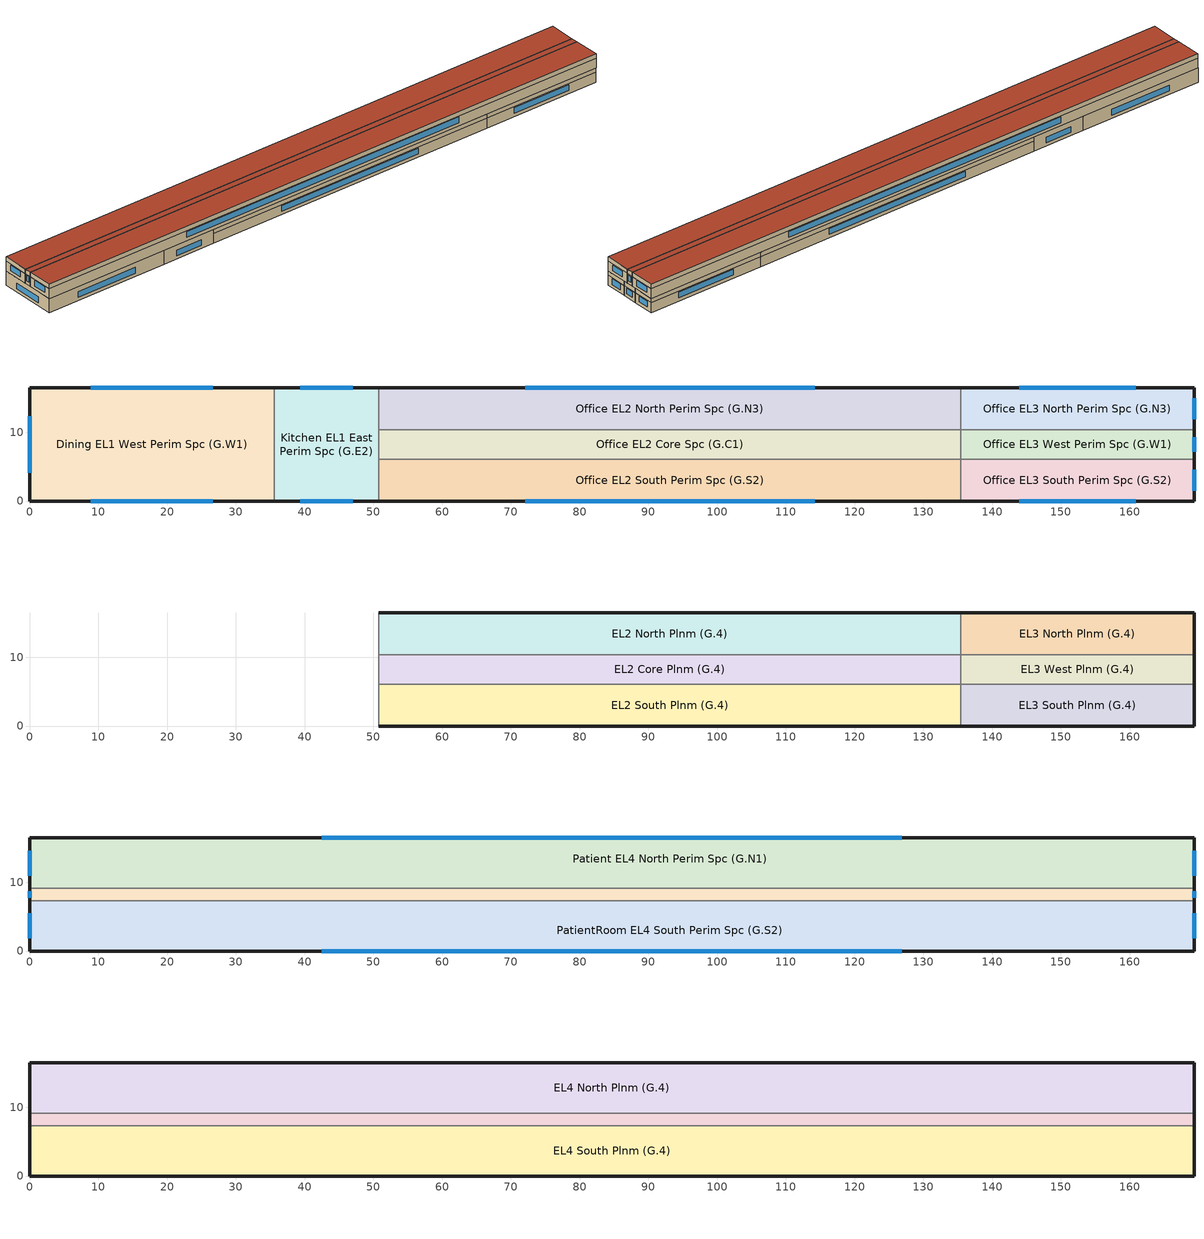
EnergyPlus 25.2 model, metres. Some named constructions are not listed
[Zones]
Kitchen EL1 East Perim Spc (G.E2)
 floor ground (EL1 East Perim Spc (G.E2) - Floor:a SlabOnOrBelowGradeF073): 50.83,16.45 50.83,-0.01 35.58,-0.01 35.58,16.45 z0
 wall outside (Exterior Wall): 50.83,16.45 35.58,16.45 / 35.58,-0.01 50.83,-0.01 z0:3.96
 wall to EL2 Core Plnm (G.4) (Interior Wall): 50.83,6.08 50.83,10.36 z2.74:3.96
 wall to Office EL2 Core Spc (G.C1) (Interior Wall): 50.83,6.08 50.83,10.36 z0:2.74
 wall to Office EL2 South Perim Spc (G.S2) (Interior Wall): 50.83,-0.01 50.83,6.08 z0:2.74
 wall to EL2 South Plnm (G.4) (Interior Wall): 50.83,-0.01 50.83,6.08 z2.74:3.96
 wall to Office EL2 North Perim Spc (G.N3) (Interior Wall): 50.83,10.36 50.83,16.45 z0:2.74
 wall to EL2 North Plnm (G.4) (Interior Wall): 50.83,10.36 50.83,16.45 z2.74:3.96
 wall to Dining EL1 West Perim Spc (G.W1) (Interior Wall): 35.58,16.45 35.58,-0.01 z0:3.96
 window (Exterior Window): 47,16.45 39.4,16.45 / 39.4,-0.01 47,-0.01 z0.91:2.51
Office EL2 Core Spc (G.C1)
 floor ground (EL2 Core Spc (G.C1) - Floor:a SlabOnOrBelowGradeF073): 135.45,10.36 135.45,6.08 50.83,6.08 50.83,10.36 z0
 wall to Office EL2 North Perim Spc (G.N3) (Interior Wall): 135.45,10.36 50.83,10.36 z0:2.74
 wall to Office EL3 West Perim Spc (G.W1) (Interior Wall): 135.45,6.08 135.45,10.36 z0:2.74
 wall to Office EL2 South Perim Spc (G.S2) (Interior Wall): 50.83,6.08 135.45,6.08 z0:2.74
Office EL2 South Perim Spc (G.S2)
 floor ground (EL2 South Perim Spc (G.S2) - Floor:a SlabOnOrBelowGradeF073): 135.45,6.08 135.45,-0.01 50.83,-0.01 50.83,6.08 z0
 wall outside (Exterior Wall): 50.83,-0.01 135.45,-0.01 z0:2.74
 wall to Office EL3 South Perim Spc (G.S2) (Interior Wall): 135.45,-0.01 135.45,6.08 z0:2.74
 window (Exterior Window): 72.06,-0.01 114.21,-0.01 z0.91:2.51
Office EL2 North Perim Spc (G.N3)
 floor ground (EL2 North Perim Spc (G.N3) - Floor:a SlabOnOrBelowGradeF073): 135.45,16.45 135.45,10.36 50.83,10.36 50.83,16.45 z0
 wall outside (Exterior Wall): 135.45,16.45 50.83,16.45 z0:2.74
 wall to Office EL3 North Perim Spc (G.N3) (Interior Wall): 135.45,10.36 135.45,16.45 z0:2.74
 window (Exterior Window): 114.22,16.45 72.06,16.45 z0.91:2.51
Dining EL1 West Perim Spc (G.W1)
 floor ground (EL1 West Perim Spc (G.W1) - Floor:a SlabOnOrBelowGradeF073): 35.58,16.45 35.58,-0.01 0,-0.01 0,16.45 z0
 wall outside (Exterior Wall): 35.58,16.45 0,16.45 0,-0.01 35.58,-0.01 z0:3.96
 window (Exterior Window): 26.65,16.45 8.93,16.45 / 8.93,-0.01 26.65,-0.01 / 0,12.32 0,4.13 z0.91:2.51
Office EL3 West Perim Spc (G.W1)
 floor ground (EL3 West Perim Spc (G.W1) - Floor:a SlabOnOrBelowGradeF073): 169.35,10.36 169.35,6.08 135.45,6.08 135.45,10.36 z0
 wall outside (Exterior Wall): 169.35,6.08 169.35,10.36 z0:2.74
 wall to Office EL3 North Perim Spc (G.N3) (Interior Wall): 169.35,10.36 135.45,10.36 z0:2.74
 wall to Office EL3 South Perim Spc (G.S2) (Interior Wall): 135.45,6.08 169.35,6.08 z0:2.74
 window (Exterior Window): 169.35,7.16 169.35,9.29 z0.91:2.51
Office EL3 North Perim Spc (G.N3)
 floor ground (EL3 North Perim Spc (G.N3) - Floor:a SlabOnOrBelowGradeF073): 169.35,16.45 169.35,10.36 135.45,10.36 135.45,16.45 z0
 wall outside (Exterior Wall): 169.35,10.36 169.35,16.45 135.45,16.45 z0:2.74
 window (Exterior Window): 160.84,16.45 143.96,16.45 / 169.35,11.89 169.35,14.92 z0.91:2.51
Office EL3 South Perim Spc (G.S2)
 floor ground (EL3 South Perim Spc (G.S2) - Floor:a SlabOnOrBelowGradeF073): 169.35,6.08 169.35,-0.01 135.45,-0.01 135.45,6.08 z0
 wall outside (Exterior Wall): 135.45,-0.01 169.35,-0.01 169.35,6.08 z0:2.74
 window (Exterior Window): 169.35,1.53 169.35,4.56 / 143.96,-0.01 160.84,-0.01 z0.91:2.51
EL2 Core Plnm (G.4)
 floor to Office EL2 Core Spc (G.C1) (Interior Floor): 135.45,10.36 135.45,6.08 50.83,6.08 50.83,10.36 z2.74
 wall to EL2 North Plnm (G.4) (Interior Wall): 135.45,10.36 50.83,10.36 z2.74:3.96
 wall to EL3 West Plnm (G.4) (Interior Wall): 135.45,6.08 135.45,10.36 z2.74:3.96
 wall to EL2 South Plnm (G.4) (Interior Wall): 50.83,6.08 135.45,6.08 z2.74:3.96
EL2 South Plnm (G.4)
 floor to Office EL2 South Perim Spc (G.S2) (Interior Floor): 135.45,6.08 135.45,-0.01 50.83,-0.01 50.83,6.08 z2.74
 wall outside (Exterior Wall): 50.83,-0.01 135.45,-0.01 z2.74:3.96
 wall to EL3 South Plnm (G.4) (Interior Wall): 135.45,-0.01 135.45,6.08 z2.74:3.96
EL2 North Plnm (G.4)
 floor to Office EL2 North Perim Spc (G.N3) (Interior Floor): 135.45,16.45 135.45,10.36 50.83,10.36 50.83,16.45 z2.74
 wall outside (Exterior Wall): 135.45,16.45 50.83,16.45 z2.74:3.96
 wall to EL3 North Plnm (G.4) (Interior Wall): 135.45,10.36 135.45,16.45 z2.74:3.96
EL3 West Plnm (G.4)
 floor to Office EL3 West Perim Spc (G.W1) (Interior Floor): 169.35,10.36 169.35,6.08 135.45,6.08 135.45,10.36 z2.74
 wall outside (Exterior Wall): 169.35,6.08 169.35,10.36 z2.74:3.96
 wall to EL3 North Plnm (G.4) (Interior Wall): 169.35,10.36 135.45,10.36 z2.74:3.96
 wall to EL3 South Plnm (G.4) (Interior Wall): 135.45,6.08 169.35,6.08 z2.74:3.96
EL3 North Plnm (G.4)
 floor to Office EL3 North Perim Spc (G.N3) (Interior Floor): 169.35,16.45 169.35,10.36 135.45,10.36 135.45,16.45 z2.74
 wall outside (Exterior Wall): 169.35,10.36 169.35,16.45 135.45,16.45 z2.74:3.96
EL3 South Plnm (G.4)
 floor to Office EL3 South Perim Spc (G.S2) (Interior Floor): 169.35,6.08 169.35,-0.01 135.45,-0.01 135.45,6.08 z2.74
 wall outside (Exterior Wall): 135.45,-0.01 169.35,-0.01 169.35,6.08 z2.74:3.96
Corridor EL4 Core Spc (G.C3)
 floor to Kitchen EL1 East Perim Spc (G.E2) (Interior Floor): 50.83,9.13 50.83,7.3 35.58,7.3 35.58,9.13 z3.96
 floor to Dining EL1 West Perim Spc (G.W1) (Interior Floor): 35.58,9.13 35.58,7.3 0,7.3 0,9.13 z3.96
 floor to EL2 Core Plnm (G.4) (Interior Floor): 135.45,9.13 135.45,7.3 50.83,7.3 50.83,9.13 z3.96
 floor to EL3 West Plnm (G.4) (Interior Floor): 169.35,9.13 169.35,7.3 135.45,7.3 135.45,9.13 z3.96
 wall outside (Exterior Wall): 169.35,7.3 169.35,9.13 / 0,9.13 0,7.3 z3.96:6.71
 wall to Patient EL4 North Perim Spc (G.N1) (Interior Wall): 169.35,9.13 0,9.13 z3.96:6.71
 wall to PatientRoom EL4 South Perim Spc (G.S2) (Interior Wall): 0,7.3 169.35,7.3 z3.96:6.71
 window (Exterior Window): 169.35,7.76 169.35,8.67 / 0,8.67 0,7.76 z4.88:6.47
Patient EL4 North Perim Spc (G.N1)
 floor to EL2 North Plnm (G.4) (Interior Floor): 135.45,16.45 135.45,10.36 50.83,10.36 50.83,16.45 z3.96
 floor to Dining EL1 West Perim Spc (G.W1) (Interior Floor): 35.58,16.44 35.58,9.13 0,9.13 0,16.44 z3.96
 floor to Kitchen EL1 East Perim Spc (G.E2) (Interior Floor): 50.83,16.44 50.83,9.13 35.58,9.13 35.58,16.44 z3.96
 floor to EL2 Core Plnm (G.4) (Interior Floor): 135.45,10.36 135.45,9.13 50.83,9.13 50.83,10.36 z3.96
 floor to EL3 West Plnm (G.4) (Interior Floor): 169.35,10.37 169.35,9.13 135.45,9.13 135.45,10.36 z3.96
 floor to EL3 North Plnm (G.4) (Interior Floor): 169.35,16.45 169.35,10.37 135.45,10.36 135.45,16.45 z3.96
 wall outside (Exterior Wall): 169.35,9.13 169.35,16.45 0,16.45 0,9.13 z3.96:6.71
 window (Exterior Window): 126.85,16.45 42.5,16.45 / 169.35,10.97 169.35,14.61 / 0,14.61 0,10.97 z4.88:6.47
PatientRoom EL4 South Perim Spc (G.S2)
 floor to Dining EL1 West Perim Spc (G.W1) (Interior Floor): 35.58,7.3 35.58,-0.01 0,-0.01 0,7.3 z3.96
 floor to Kitchen EL1 East Perim Spc (G.E2) (Interior Floor): 50.83,7.3 50.83,-0.01 35.58,-0.01 35.58,7.3 z3.96
 floor to EL2 Core Plnm (G.4) (Interior Floor): 135.45,7.3 135.45,6.08 50.83,6.08 50.83,7.3 z3.96
 floor to EL2 South Plnm (G.4) (Interior Floor): 135.45,6.08 135.45,-0.01 50.83,-0.01 50.83,6.08 z3.96
 floor to EL3 West Plnm (G.4) (Interior Floor): 169.35,7.3 169.35,6.08 135.45,6.08 135.45,7.3 z3.96
 floor to EL3 South Plnm (G.4) (Interior Floor): 169.35,6.08 169.35,-0.01 135.45,-0.01 135.45,6.08 z3.96
 wall outside (Exterior Wall): 0,7.3 0,-0.01 169.35,-0.01 169.35,7.3 z3.96:6.71
 window (Exterior Window): 169.35,1.83 169.35,5.47 / 42.5,-0.01 126.85,-0.01 / 0,5.47 0,1.83 z4.88:6.47
EL4 Core Plnm (G.4)
 floor to Corridor EL4 Core Spc (G.C3) (Interior Floor): 169.35,9.13 169.35,7.3 0,7.3 0,9.13 z6.71
 wall outside (Exterior Wall): 169.35,7.3 169.35,9.13 / 0,9.13 0,7.3 z6.71:7.92
 wall to EL4 North Plnm (G.4) (Interior Wall): 169.35,9.13 0,9.13 z6.71:7.92
 wall to EL4 South Plnm (G.4) (Interior Wall): 0,7.3 169.35,7.3 z6.71:7.92
 roof outside (Exterior Roof): 169.35,7.3 169.35,9.13 0,9.13 0,7.3 z7.92
EL4 North Plnm (G.4)
 floor to Patient EL4 North Perim Spc (G.N1) (Interior Floor): 169.35,16.45 169.35,9.13 0,9.13 0,16.45 z6.71
 wall outside (Exterior Wall): 169.35,9.13 169.35,16.45 0,16.45 0,9.13 z6.71:7.92
 roof outside (Exterior Roof): 169.35,9.13 169.35,16.45 0,16.45 0,9.13 z7.92
EL4 South Plnm (G.4)
 floor to PatientRoom EL4 South Perim Spc (G.S2) (Interior Floor): 169.35,7.3 169.35,-0.01 0,-0.01 0,7.3 z6.71
 wall outside (Exterior Wall): 0,7.3 0,-0.01 169.35,-0.01 169.35,7.3 z6.71:7.92
 roof outside (Exterior Roof): 169.35,-0.01 169.35,7.3 0,7.3 0,-0.01 z7.92
[Construction:FfactorGroundFloor] F-Factor {W/m-K}=1.26344
Name | Area {m2} | PerimeterExposed {m}
EL1 East Perim Spc (G.E2) - Floor:a SlabOnOrBelowGradeF073 | 250.987 | 30.4983
EL1 West Perim Spc (G.W1) - Floor:a SlabOnOrBelowGradeF073 | 585.558 | 87.6117
EL2 Core Spc (G.C1) - Floor:a SlabOnOrBelowGradeF073 | 361.892 | 0
EL2 North Perim Spc (G.N3) - Floor:a SlabOnOrBelowGradeF073 | 515.511 | 84.62772
EL2 South Perim Spc (G.S2) - Floor:a SlabOnOrBelowGradeF073 | 515.504 | 84.62772
EL3 North Perim Spc (G.N3) - Floor:a SlabOnOrBelowGradeF073 | 206.464 | 39.9852
EL3 South Perim Spc (G.S2) - Floor:a SlabOnOrBelowGradeF073 | 206.461 | 39.9852
EL3 West Perim Spc (G.W1) - Floor:a SlabOnOrBelowGradeF073 | 144.939 | 4.27628
[Zone] Multiplier=1
Corridor EL4 Core Spc (G.C3); Dining EL1 West Perim Spc (G.W1); EL2 Core Plnm (G.4); EL2 North Plnm (G.4); EL2 South Plnm (G.4); EL3 North Plnm (G.4); EL3 South Plnm (G.4); EL3 West Plnm (G.4); EL4 Core Plnm (G.4); EL4 North Plnm (G.4); EL4 South Plnm (G.4); Kitchen EL1 East Perim Spc (G.E2); Office EL2 Core Spc (G.C1); Office EL2 North Perim Spc (G.N3); Office EL2 South Perim Spc (G.S2); Office EL3 North Perim Spc (G.N3); Office EL3 South Perim Spc (G.S2); Office EL3 West Perim Spc (G.W1); Patient EL4 North Perim Spc (G.N1); PatientRoom EL4 South Perim Spc (G.S2)
